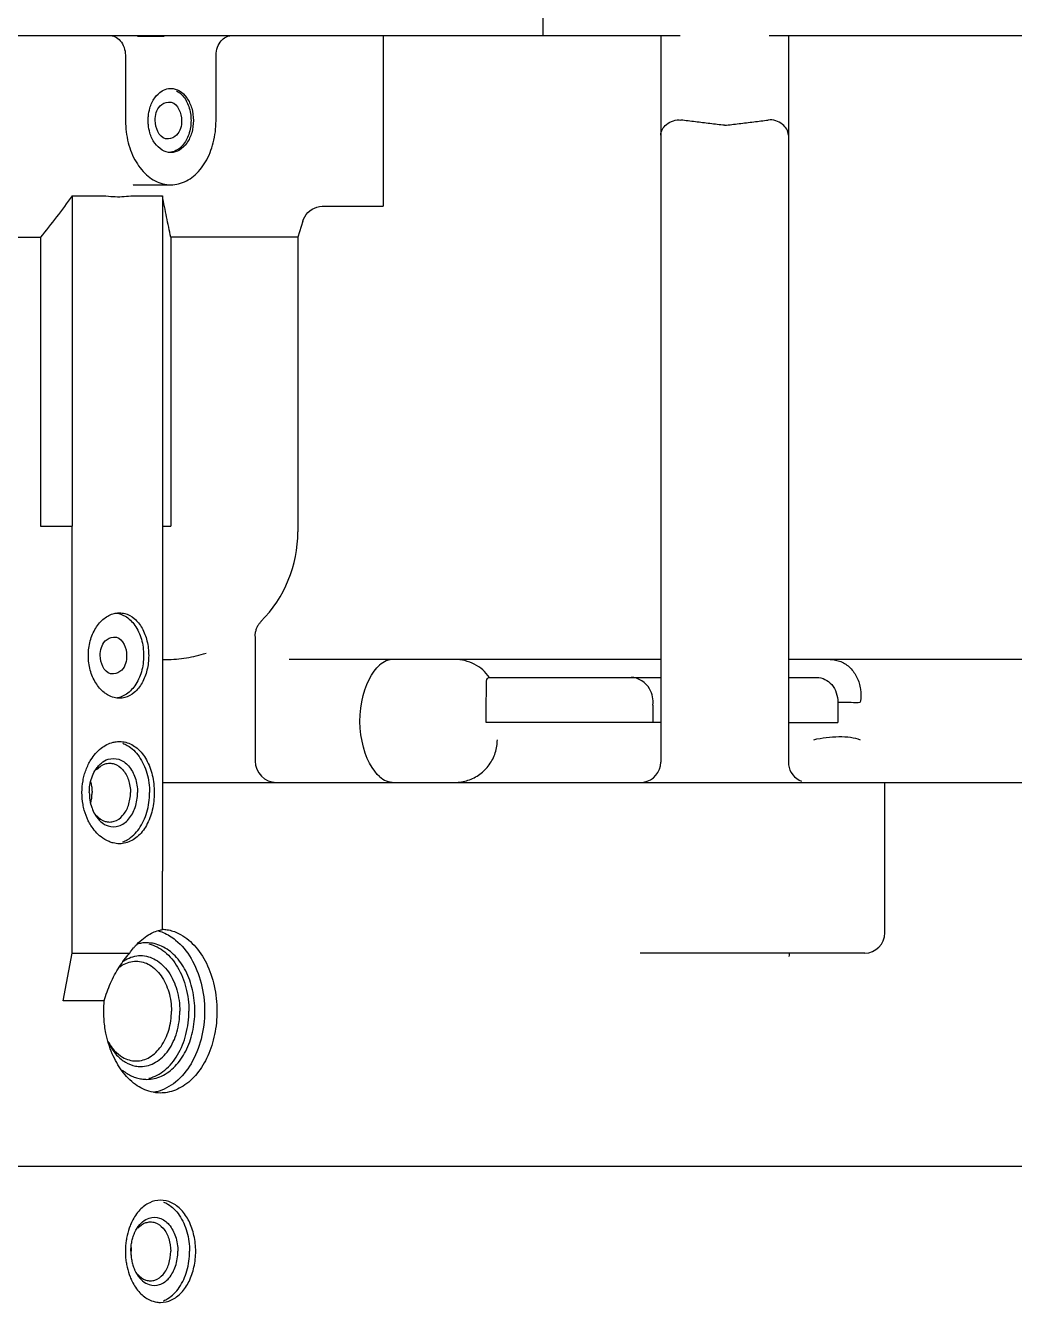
# Model space of a CAD drawing. Extents: x -18489 to 195597, y -1599 to 112111.
# Drawn here: x -16396.85 to -16367.42, y 8144.76 to 8182.74 of the extents above; entities that cross this region are included whole.
import ezdxf

# ---------------------------------------------------------------- set-up
doc = ezdxf.new("R2010")
doc.units = 0
doc.header["$LTSCALE"] = 100
doc.layers.add('188K-SM-03-F10-MECH-EQ-Y2257103$0$Micron CUP L10 CDA EQU$0$M-EQPM-AD', color=5, linetype='Continuous')

# ---------------------------------------------------------------- blocks, each defined once
blk = doc.blocks.new('188K-SM-03-F10-MECH-EQ-Y2257103$0$Micron CUP L10 CDA EQU$0$XCM7Q30CDA-200K$0$xCUP-L40-M03-HVAC-EQ$0$xCUP-L40-M03-HVAC-EQ$0$XCUP-L40-HVAC-EQ$0$C700')
for p, q in [((-558.58, -170.18), (536.79, -170.18)), ((-132.79, -219.44), (-120.54, -219.44)), ((-120.54, -219.44), (-123.25, -233.66)), ((-359.08, -233.66), (-292.27, -233.66)), ((-336.67, -233.54), (-336.68, -233.55)), ((-336.64, -232.6), (-336.64, -232.6)), ((-123.25, -233.66), (-140.38, -233.66)), ((-123.25, -233.66), (-123.22, -250.64)), ((-365.08, -239.65), (-365.08, -284.43)), ((-150.11, -240.65), (-150.11, -243.87)), ((-149.41, -240.51), (-149.6, -240.55)), ((-150.11, -245.37), (-150.13, -247.98)), ((-150.11, -243.87), (-150.11, -245.37)), ((-123.22, -250.64), (-123.25, -360.6)), ((-150.11, -458.92), (-150.11, -258.01)), ((-129.16, -276.74), (-129.29, -276.38)), ((-129.07, -276.98), (-129.16, -276.74)), ((-270.15, -284.43), (-454.29, -284.43)), ((-150.11, -284.43), (-270.15, -284.43)), ((-214.71, -286.13), (-214.71, -286.14)), ((-214.71, -286.14), (-214.05, -286.8)), ((-129.16, -286.03), (-129.29, -286.39)), ((-129.07, -285.79), (-129.16, -286.03)), ((-336.37, -506.58), (-336.37, -289.69)), ((-298.39, -506.58), (-298.39, -290.43)), ((-177.72, -327.82), (-177.72, -290.78)), ((-336.37, -302.27), (-351.09, -302.27)), ((-351.09, -308.3), (-351.09, -302.27)), ((-298.39, -302.27), (-246.46, -302.27)), ((-296.1, -302.27), (-296.1, -307.43)), ((-246.46, -302.27), (-246.46, -308.3)), ((-336.37, -315.65), (-344.86, -315.65)), ((-247.44, -315.65), (-298.39, -315.65)), ((-213.93, -318.48), (-214.71, -319.29)), ((-440.9, -320.99), (-336.42, -320.99)), ((-298.34, -320.99), (-187.79, -320.99)), ((-150.11, -320.99), (-151.24, -320.99)), ((-179.54, -332.37), (-179.53, -332.36)), ((-190.41, -446.56), (-190.41, -358.98)), ((-150.11, -360.6), (-152.62, -360.6)), ((-152.62, -446.56), (-152.62, -360.6)), ((-113.86, -360.6), (-123.25, -360.6)), ((-123.25, -458.92), (-123.25, -360.6)), ((-113.86, -446.56), (-113.86, -360.6)), ((-191.88, -451.33), (-190.41, -446.56)), ((-190.41, -446.56), (-152.62, -446.56)), ((-27.47, -446.56), (-113.86, -446.56)), ((-197.95, -455.81), (-215.8, -455.81)), ((-215.8, -506.58), (-215.8, -455.81)), ((-142.62, -458.92), (-150.11, -458.92)), ((-123.25, -458.92), (-131.83, -458.92)), ((-141.37, -462.15), (-152.6, -462.15)), ((-141.34, -462.15), (-141.35, -462.15)), ((-166.06, -481.19), (-166.06, -500.16)), ((-139.13, -500.16), (-139.13, -481.19)), ((-330.62, -506.58), (-642.84, -506.58)), ((310.72, -506.58), (-304.15, -506.58)), ((-263.41, -506.58), (-263.41, -538.32))]:
    blk.add_line(p, q)
for points in [[(-336.64, -232.6), (-336.67, -233.07), (-336.71, -233.39), (-336.72, -233.42)], [(-214.05, -286.8), (-213.28, -287.74), (-212.51, -288.85), (-211.77, -290.13), (-211.08, -291.56), (-210.46, -293.15), (-209.93, -294.86), (-209.5, -296.68), (-209.18, -298.59), (-208.97, -300.55), (-208.9, -302.54), (-208.95, -304.53), (-209.13, -306.51), (-209.43, -308.42), (-209.85, -310.25), (-210.36, -311.97), (-210.96, -313.58), (-211.64, -315.04), (-212.37, -316.35), (-213.14, -317.5), (-213.93, -318.48)], [(-177.72, -327.92), (-177.72, -328.02), (-177.73, -328.29), (-177.75, -328.57), (-177.79, -328.84), (-177.83, -329.11), (-177.89, -329.38), (-177.96, -329.64), (-178.04, -329.9), (-178.12, -330.15), (-178.22, -330.39), (-178.32, -330.62), (-178.43, -330.84), (-178.55, -331.05), (-178.66, -331.25), (-178.78, -331.44), (-178.91, -331.61), (-179.03, -331.78), (-179.15, -331.93), (-179.27, -332.07), (-179.38, -332.2), (-179.48, -332.3), (-179.53, -332.35)], [(-191.88, -451.33), (-192.1, -451.91), (-192.45, -452.62), (-192.89, -453.29), (-193.4, -453.89), (-193.99, -454.42), (-194.64, -454.88), (-195.35, -455.25), (-196.09, -455.53), (-196.86, -455.71), (-197.65, -455.8), (-197.95, -455.81)]]:
    blk.add_lwpolyline(points)
for centre, radius, start, end in [((-359.08, -239.65), 6, 90, 180), ((-342.37, -290.43), 6, 7.0566, 70), ((-292.39, -290.43), 6, 99.0029, 180), ((-219.04, -290.78), 6.35, 47.0518, 90), ((-184.07, -290.78), 6.35, 0, 89.9964), ((-219.04, -314.65), 6.35, 270, 312.9907), ((-152.43, -358.98), 37.98, 135.3369, 180)]:
    blk.add_arc(centre, radius, start, end)
for points, knots in [([(-149.55, -129.74), (-150.66, -129.74), (-153, -130.3), (-155.97, -132.61), (-158.25, -136.05), (-159.69, -140.29), (-160.02, -143.37), (-160.02, -144.95)], [0, 0, 0, 0, 3.31966, 6.950566, 11.035151, 15.527833, 20.25515, 20.25515, 20.25515, 20.25515]), ([(-150.42, -130.27), (-150.87, -130.44), (-152.73, -131.35), (-155.51, -134.23), (-157.68, -139.19), (-158.18, -142.99), (-158.18, -144.95)], [0, 0, 0, 0, 1.43582, 6.169058, 11.599738, 17.473815, 17.473815, 17.473815, 17.473815]), ([(-141.08, -136.01), (-141.69, -134.79), (-143.13, -132.61), (-145.82, -130.53), (-147.72, -129.94), (-148.46, -129.82)], [0, 0, 0, 0, 4.084585, 7.715491, 9.959531, 9.959531, 9.959531, 9.959531]), ([(-144.2, -136.16), (-144.78, -135.67), (-146.35, -134.72), (-149.5, -134.73), (-152.43, -137), (-154.27, -140.61), (-154.7, -143.46), (-154.7, -144.95)], [0, 0, 0, 0, 2.244112, 5.355432, 8.776454, 12.807486, 17.267831, 17.267831, 17.267831, 17.267831]), ([(-146.54, -136.2), (-147, -136.2), (-148.45, -136.41), (-150.62, -138.09), (-152.21, -141.2), (-152.57, -143.66), (-152.57, -144.95)], [0, 0, 0, 0, 1.357534, 4.308166, 7.78493, 11.631978, 11.631978, 11.631978, 11.631978]), ([(-141.04, -141.91), (-141.14, -141.45), (-141.31, -140.81), (-141.53, -140.18), (-141.6, -140.01)], [0, 0, 0, 0, 1.420819, 1.984118, 1.984118, 1.984118, 1.984118]), ([(-139.31, -141.76), (-139.39, -141.25), (-139.67, -139.75), (-140.11, -138.28), (-140.49, -137.34)], [0, 0, 0, 0, 1.54091, 4.583526, 4.583526, 4.583526, 4.583526]), ([(-160.02, -144.95), (-160.02, -146.52), (-159.69, -149.61), (-158.25, -153.84), (-155.97, -157.28), (-153, -159.59), (-150.66, -160.15), (-149.55, -160.15)], [0, 0, 0, 0, 4.727317, 9.219999, 13.304583, 16.93549, 20.25515, 20.25515, 20.25515, 20.25515]), ([(-150.42, -159.62), (-150.87, -159.45), (-152.73, -158.54), (-155.51, -155.66), (-157.68, -150.7), (-158.18, -146.9), (-158.18, -144.95)], [0, 0, 0, 0, 1.43582, 6.169058, 11.599738, 17.473815, 17.473815, 17.473815, 17.473815]), ([(-144.2, -153.73), (-144.78, -154.22), (-146.35, -155.17), (-149.5, -155.16), (-152.43, -152.89), (-154.27, -149.29), (-154.7, -146.43), (-154.7, -144.95)], [0, 0, 0, 0, 2.244112, 5.355432, 8.776454, 12.807486, 17.267831, 17.267831, 17.267831, 17.267831]), ([(-146.54, -153.69), (-147, -153.69), (-148.45, -153.48), (-150.62, -151.8), (-152.21, -148.69), (-152.57, -146.23), (-152.57, -144.95)], [0, 0, 0, 0, 1.357534, 4.308166, 7.78493, 11.631978, 11.631978, 11.631978, 11.631978]), ([(-141.04, -147.98), (-141.14, -148.44), (-141.31, -149.08), (-141.53, -149.71), (-141.6, -149.88)], [0, 0, 0, 0, 1.420819, 1.984118, 1.984118, 1.984118, 1.984118]), ([(-140.49, -152.55), (-140.11, -151.61), (-139.67, -150.14), (-139.39, -148.64), (-139.31, -148.13)], [0, 0, 0, 0, 3.042616, 4.583526, 4.583526, 4.583526, 4.583526]), ([(-146.32, -159.41), (-145.22, -158.89), (-143.13, -157.28), (-141.69, -155.1), (-141.08, -153.88)], [0, 0, 0, 0, 3.630906, 7.715491, 7.715491, 7.715491, 7.715491]), ([(-166.33, -216.41), (-166.33, -214.07), (-165.88, -209.49), (-163.89, -203.11), (-160.72, -197.77), (-156.57, -193.89), (-152.58, -192.24), (-150.23, -192.04), (-149.55, -192.04)], [0, 0, 0, 0, 7.014846, 13.723668, 19.900582, 25.448703, 30.480275, 32.495264, 32.495264, 32.495264, 32.495264]), ([(-162.65, -216.41), (-162.65, -213.61), (-161.99, -208.15), (-159.09, -200.79), (-154.54, -195.14), (-150.17, -192.76), (-147.79, -192.27), (-147.48, -192.22)], [0, 0, 0, 0, 8.400631, 16.318618, 23.433928, 29.759765, 30.711026, 30.711026, 30.711026, 30.711026]), ([(-149.55, -192.04), (-148.6, -192.05), (-145.94, -192.37), (-143.48, -193.58), (-142.1, -194.57)], [0, 0, 0, 0, 2.861693, 7.962382, 7.962382, 7.962382, 7.962382]), ([(-145.42, -196.1), (-146.93, -196.1), (-150.12, -196.85), (-154.2, -199.93), (-157.34, -204.52), (-159.33, -210.18), (-159.78, -214.31), (-159.78, -216.41)], [0, 0, 0, 0, 4.548065, 9.482867, 14.986156, 21.004471, 27.320125, 27.320125, 27.320125, 27.320125]), ([(-146.11, -196.41), (-147.82, -196.83), (-151.23, -198.69), (-155.01, -203.4), (-157.43, -209.53), (-157.98, -214.08), (-157.98, -216.41)], [0, 0, 0, 0, 5.271531, 11.200956, 17.799279, 24.799805, 24.799805, 24.799805, 24.799805]), ([(-139.58, -197.85), (-140.03, -197.57), (-140.95, -197.07), (-141.93, -196.7), (-142.42, -196.55)], [0, 0, 0, 0, 1.591891, 3.138336, 3.138336, 3.138336, 3.138336]), ([(-142.11, -200.06), (-142.6, -199.96), (-144.66, -199.76), (-148.49, -200.91), (-152.29, -204.76), (-154.73, -210.16), (-155.29, -214.29), (-155.29, -216.41)], [0, 0, 0, 0, 1.520957, 6.159853, 11.368399, 17.289726, 23.667163, 23.667163, 23.667163, 23.667163]), ([(-138.11, -198.58), (-136.94, -200.16), (-134.92, -203.79), (-133.51, -208.44), (-133.04, -211.26), (-132.95, -211.97)], [0, 0, 0, 0, 5.926866, 12.315494, 14.485096, 14.485096, 14.485096, 14.485096]), ([(-142.28, -201.56), (-143.67, -201.56), (-146.66, -202.46), (-150.08, -205.93), (-152.28, -210.79), (-152.78, -214.5), (-152.78, -216.41)], [0, 0, 0, 0, 4.175006, 8.862698, 14.191892, 19.931586, 19.931586, 19.931586, 19.931586]), ([(-135.88, -204.63), (-136.57, -203.88), (-138.44, -202.3), (-140.89, -201.56), (-142.28, -201.56)], [0, 0, 0, 0, 3.065518, 7.240525, 7.240525, 7.240525, 7.240525]), ([(-133.94, -207.37), (-134.22, -206.87), (-134.81, -205.91), (-135.51, -205.03), (-135.88, -204.63)], [0, 0, 0, 0, 1.718769, 3.364389, 3.364389, 3.364389, 3.364389]), ([(-151.52, -240.61), (-152.69, -240.41), (-155.69, -239.42), (-159.93, -236.07), (-163.54, -230.57), (-165.82, -223.83), (-166.33, -218.92), (-166.33, -216.41)], [0, 0, 0, 0, 3.541232, 9.335855, 15.84693, 22.997872, 30.515726, 30.515726, 30.515726, 30.515726]), ([(-150.35, -239.77), (-151.67, -239.2), (-154.96, -237.16), (-159.09, -232.03), (-161.99, -224.68), (-162.65, -219.21), (-162.65, -216.41)], [0, 0, 0, 0, 4.312236, 11.427546, 19.345533, 27.746164, 27.746164, 27.746164, 27.746164]), ([(-159.78, -216.41), (-159.78, -218.52), (-159.33, -222.65), (-157.34, -228.31), (-154.2, -232.9), (-150.12, -235.97), (-146.93, -236.72), (-145.42, -236.72)], [0, 0, 0, 0, 6.315654, 12.333969, 17.837258, 22.77206, 27.320125, 27.320125, 27.320125, 27.320125]), ([(-146.11, -236.42), (-147.82, -235.99), (-151.23, -234.14), (-155.01, -229.43), (-157.43, -223.3), (-157.98, -218.75), (-157.98, -216.41)], [0, 0, 0, 0, 5.271531, 11.200956, 17.799279, 24.799805, 24.799805, 24.799805, 24.799805]), ([(-143.62, -232.92), (-145.17, -232.92), (-148.49, -231.91), (-152.29, -228.07), (-154.73, -222.66), (-155.29, -218.54), (-155.29, -216.41)], [0, 0, 0, 0, 4.638896, 9.847442, 15.768769, 22.146206, 22.146206, 22.146206, 22.146206]), ([(-142.28, -231.27), (-143.67, -231.27), (-146.66, -230.36), (-150.08, -226.9), (-152.28, -222.04), (-152.78, -218.33), (-152.78, -216.41)], [0, 0, 0, 0, 4.175006, 8.862698, 14.191892, 19.931586, 19.931586, 19.931586, 19.931586]), ([(-132.79, -219.44), (-133.29, -221.24), (-134.55, -224.72), (-137.11, -229.5), (-139.24, -232.36), (-140.38, -233.66)], [0, 0, 0, 0, 5.590973, 11.045485, 16.230835, 16.230835, 16.230835, 16.230835]), ([(-137.2, -229.42), (-137.53, -229.68), (-139.04, -230.7), (-140.89, -231.27), (-142.28, -231.27)], [0, 0, 0, 0, 1.279806, 5.454813, 5.454813, 5.454813, 5.454813]), ([(-141.54, -235.19), (-141.73, -235.42), (-143.03, -236.92), (-145.5, -239.06), (-148.22, -240.22), (-149.41, -240.51)], [0, 0, 0, 0, 0.9193, 5.945371, 9.638302, 9.638302, 9.638302, 9.638302]), ([(-150.13, -247.98), (-150.13, -248.43), (-150.14, -250.29), (-150.13, -253.63), (-150.11, -256.52), (-150.11, -258.01)], [0, 0, 0, 0, 1.350378, 5.565257, 10.02212, 10.02212, 10.02212, 10.02212]), ([(-147.67, -281.38), (-147.67, -279.64), (-147.29, -276.25), (-145.62, -271.67), (-142.93, -268.11), (-139.88, -266.41), (-137.96, -266.18), (-137.34, -266.18)], [0, 0, 0, 0, 5.230249, 10.127447, 14.481438, 18.346326, 20.213105, 20.213105, 20.213105, 20.213105]), ([(-138.33, -266.7), (-138.79, -266.88), (-140.69, -267.78), (-143.54, -270.65), (-145.78, -275.62), (-146.29, -279.43), (-146.29, -281.38)], [0, 0, 0, 0, 1.467455, 6.267331, 11.724061, 17.601115, 17.601115, 17.601115, 17.601115]), ([(-137.34, -266.18), (-136.71, -266.18), (-135.64, -266.31), (-134.62, -266.65), (-134.22, -266.81)], [0, 0, 0, 0, 1.891864, 3.190424, 3.190424, 3.190424, 3.190424]), ([(-134.22, -266.81), (-133.38, -267.16), (-131.27, -268.44), (-129.3, -270.75), (-128.3, -272.54), (-128.06, -273.02)], [0, 0, 0, 0, 2.751523, 7.288788, 8.9091, 8.9091, 8.9091, 8.9091]), ([(-131.94, -272.6), (-132.53, -272.11), (-134.15, -271.16), (-137.36, -271.16), (-140.38, -273.42), (-142.28, -277.03), (-142.72, -279.9), (-142.72, -281.38)], [0, 0, 0, 0, 2.289923, 5.485764, 8.969458, 13.026112, 17.489416, 17.489416, 17.489416, 17.489416]), ([(-134.41, -272.64), (-134.87, -272.64), (-136.35, -272.85), (-138.58, -274.51), (-140.22, -277.63), (-140.6, -280.1), (-140.6, -281.38)], [0, 0, 0, 0, 1.393796, 4.398482, 7.897346, 11.746945, 11.746945, 11.746945, 11.746945]), ([(-130.28, -274.47), (-130.52, -274.11), (-131.03, -273.44), (-131.63, -272.85), (-131.94, -272.6)], [0, 0, 0, 0, 1.290256, 2.510957, 2.510957, 2.510957, 2.510957]), ([(-128.06, -273.02), (-127.56, -274.04), (-126.96, -275.64), (-126.58, -277.29), (-126.48, -277.85)], [0, 0, 0, 0, 3.383754, 5.089323, 5.089323, 5.089323, 5.089323]), ([(-237.1, -284.43), (-238.43, -284.43), (-241.1, -284.86), (-244.7, -286.7), (-247.54, -289.56), (-249.36, -293.15), (-249.78, -295.81), (-249.78, -297.13)], [0, 0, 0, 0, 3.985302, 7.964525, 11.934093, 15.89498, 19.852295, 19.852295, 19.852295, 19.852295]), ([(-137.34, -296.59), (-137.96, -296.59), (-139.88, -296.36), (-142.93, -294.66), (-145.62, -291.1), (-147.29, -286.52), (-147.67, -283.13), (-147.67, -281.38)], [0, 0, 0, 0, 1.866742, 5.731416, 10.085621, 14.983228, 20.213079, 20.213079, 20.213079, 20.213079]), ([(-138.33, -296.06), (-138.79, -295.89), (-140.69, -294.99), (-143.54, -292.12), (-145.78, -287.15), (-146.29, -283.34), (-146.29, -281.38)], [0, 0, 0, 0, 1.467455, 6.267331, 11.724061, 17.601115, 17.601115, 17.601115, 17.601115]), ([(-131.94, -290.17), (-132.53, -290.66), (-134.15, -291.61), (-137.36, -291.61), (-140.38, -289.35), (-142.28, -285.74), (-142.72, -282.87), (-142.72, -281.38)], [0, 0, 0, 0, 2.289923, 5.485764, 8.969458, 13.026112, 17.489416, 17.489416, 17.489416, 17.489416]), ([(-134.41, -290.13), (-134.87, -290.13), (-136.35, -289.92), (-138.58, -288.25), (-140.22, -285.14), (-140.6, -282.67), (-140.6, -281.38)], [0, 0, 0, 0, 1.393796, 4.398482, 7.897346, 11.746945, 11.746945, 11.746945, 11.746945]), ([(-130.28, -288.3), (-130.52, -288.66), (-131.03, -289.33), (-131.63, -289.91), (-131.94, -290.17)], [0, 0, 0, 0, 1.290256, 2.510957, 2.510957, 2.510957, 2.510957]), ([(-126.48, -284.92), (-126.58, -285.48), (-126.83, -286.59), (-127.18, -287.67), (-127.38, -288.2)], [0, 0, 0, 0, 1.705583, 3.405833, 3.405833, 3.405833, 3.405833]), ([(-128.06, -289.74), (-128.3, -290.23), (-129.3, -292.02), (-131.54, -294.66), (-134.54, -296.25), (-136.29, -296.53), (-136.7, -296.56)], [0, 0, 0, 0, 1.620132, 6.157234, 10.186735, 11.449615, 11.449615, 11.449615, 11.449615]), ([(-343.97, -297.13), (-345.18, -297.42), (-347.66, -297.83), (-351.32, -298.11), (-354.73, -297.95), (-356.85, -297.48), (-357.78, -297.13)], [0, 0, 0, 0, 3.74989, 7.511407, 10.986845, 13.96661, 13.96661, 13.96661, 13.96661]), ([(-296.07, -307.43), (-296.25, -309.05), (-295.57, -313.01), (-291.78, -315.65), (-289.63, -315.65)], [0, 0, 0, 0, 4.890798, 11.338067, 11.338067, 11.338067, 11.338067]), ([(-348.8, -320.99), (-349.89, -320.99), (-352.11, -320.54), (-354.94, -318.6), (-356.99, -315.68), (-358.03, -312.11), (-358, -309.56), (-357.78, -308.3)], [0, 0, 0, 0, 3.259181, 6.58763, 10.073618, 13.744045, 17.579806, 17.579806, 17.579806, 17.579806]), ([(-351.09, -308.3), (-352.41, -308.3), (-354.63, -308.28), (-356.88, -308.15), (-357.78, -308.3)], [0, 0, 0, 0, 3.961009, 6.686744, 6.686744, 6.686744, 6.686744]), ([(-344.86, -315.65), (-346.49, -315.65), (-349.13, -314.28), (-350.78, -311.13), (-351.09, -309.24), (-351.09, -308.3)], [0, 0, 0, 0, 4.894046, 7.698558, 10.512372, 10.512372, 10.512372, 10.512372]), ([(-246.46, -308.3), (-246.46, -309.67), (-246.79, -311.54), (-246.32, -315.65), (-247.44, -315.65)], [0, 0, 0, 0, 4.119483, 7.468231, 7.468231, 7.468231, 7.468231]), ([(-146.02, -322.16), (-146.02, -320.7), (-145.7, -317.87), (-144.29, -314.04), (-142.02, -311.08), (-139.46, -309.66), (-137.86, -309.47), (-137.34, -309.47)], [0, 0, 0, 0, 4.367338, 8.460522, 12.106482, 15.344156, 16.904695, 16.904695, 16.904695, 16.904695]), ([(-144.52, -322.16), (-144.52, -320.52), (-144.09, -317.35), (-142.22, -313.2), (-139.55, -310.51), (-137.5, -309.73), (-136.71, -309.58)], [0, 0, 0, 0, 4.905721, 9.460588, 13.467162, 15.893173, 15.893173, 15.893173, 15.893173]), ([(-137.34, -309.47), (-136.81, -309.47), (-135.54, -309.62), (-134.36, -310.13), (-133.73, -310.51)], [0, 0, 0, 0, 1.578032, 3.786262, 3.786262, 3.786262, 3.786262]), ([(-133.73, -310.51), (-133.4, -310.7), (-132.04, -311.64), (-130.04, -314.01), (-128.44, -317.84), (-128.07, -320.7), (-128.07, -322.16)], [0, 0, 0, 0, 1.160783, 4.933978, 9.093032, 13.469156, 13.469156, 13.469156, 13.469156]), ([(-247.44, -315.65), (-246.86, -316.47), (-245.49, -317.98), (-242.98, -319.68), (-240.13, -320.75), (-238.1, -320.99), (-237.1, -320.99)], [0, 0, 0, 0, 3.009147, 6.021967, 9.039043, 12.061246, 12.061246, 12.061246, 12.061246]), ([(-139.47, -322.16), (-139.47, -320.63), (-138.88, -317.88), (-136.43, -316.75), (-135.54, -316.68)], [0, 0, 0, 0, 4.592195, 7.298767, 7.298767, 7.298767, 7.298767]), ([(-135.54, -316.68), (-135.25, -316.65), (-132.81, -316.81), (-131.61, -320.08), (-131.61, -322.16)], [0, 0, 0, 0, 0.871204, 7.094359, 7.094359, 7.094359, 7.094359]), ([(-151.24, -320.99), (-153.25, -320.99), (-157.26, -321.3), (-161.18, -322.24), (-163.08, -322.85)], [0, 0, 0, 0, 6.023966, 12.02229, 12.02229, 12.02229, 12.02229]), ([(-137.34, -334.85), (-137.86, -334.85), (-139.46, -334.66), (-142.02, -333.24), (-144.29, -330.27), (-145.7, -326.45), (-146.02, -323.61), (-146.02, -322.16)], [0, 0, 0, 0, 1.560484, 4.798049, 8.443735, 12.537049, 16.904686, 16.904686, 16.904686, 16.904686]), ([(-138.98, -333.89), (-140.13, -333.22), (-142.22, -331.12), (-144.09, -326.97), (-144.52, -323.79), (-144.52, -322.16)], [0, 0, 0, 0, 4.006574, 8.561441, 13.467162, 13.467162, 13.467162, 13.467162]), ([(-135.55, -327.64), (-135.84, -327.66), (-138.27, -327.51), (-139.47, -324.23), (-139.47, -322.16)], [0, 0, 0, 0, 0.871204, 7.094359, 7.094359, 7.094359, 7.094359]), ([(-128.07, -322.16), (-128.07, -323.62), (-128.44, -326.48), (-130.04, -330.31), (-132.51, -333.24), (-135, -334.57), (-136.46, -334.8), (-136.81, -334.83)], [0, 0, 0, 0, 4.375823, 8.534738, 12.308213, 15.660592, 16.713551, 16.713551, 16.713551, 16.713551]), ([(-131.61, -322.16), (-131.61, -323.69), (-132.2, -326.43), (-134.65, -327.57), (-135.55, -327.64)], [0, 0, 0, 0, 4.592195, 7.298767, 7.298767, 7.298767, 7.298767]), ([(-152.62, -446.56), (-152.19, -448.57), (-151.33, -452.68), (-150.52, -456.81), (-150.11, -458.92)], [0, 0, 0, 0, 6.160226, 12.615173, 12.615173, 12.615173, 12.615173]), ([(-123.25, -458.92), (-121.71, -456.79), (-118.64, -452.63), (-115.46, -448.55), (-113.86, -446.56)], [0, 0, 0, 0, 7.874, 15.525049, 15.525049, 15.525049, 15.525049]), ([(-131.83, -458.92), (-132.81, -458.92), (-134.67, -458.71), (-138.28, -458.53), (-140.89, -458.92), (-142.62, -458.92)], [0, 0, 0, 0, 2.943203, 5.603486, 10.802304, 10.802304, 10.802304, 10.802304]), ([(-152.6, -462.16), (-153.38, -462.16), (-155.82, -462.45), (-159.73, -464.58), (-163.28, -468.99), (-165.55, -474.74), (-166.06, -479.01), (-166.06, -481.19)], [0, 0, 0, 0, 2.354979, 7.29704, 12.855876, 19.041803, 25.604796, 25.604796, 25.604796, 25.604796]), ([(-139.13, -481.19), (-139.13, -479.01), (-139.65, -474.74), (-141.91, -468.99), (-145.47, -464.58), (-149.37, -462.45), (-151.81, -462.16), (-152.6, -462.16)], [0, 0, 0, 0, 6.562993, 12.74892, 18.307756, 23.249817, 25.604796, 25.604796, 25.604796, 25.604796]), ([(-159.33, -481.29), (-159.33, -480.07), (-159.01, -477.69), (-157.6, -474.57), (-155.4, -472.35), (-153.49, -471.77), (-152.6, -471.77)], [0, 0, 0, 0, 3.679291, 7.095441, 10.100371, 12.776657, 12.776657, 12.776657, 12.776657]), ([(-158.62, -481.29), (-158.62, -479.9), (-158.21, -477.21), (-156.43, -473.83), (-154.14, -472.13), (-152.73, -471.85), (-152.4, -471.81)], [0, 0, 0, 0, 4.184347, 7.98746, 11.253423, 12.261659, 12.261659, 12.261659, 12.261659]), ([(-336.37, -476.97), (-336.37, -478.17), (-334.69, -480.72), (-331.86, -481.62), (-330.38, -481.43)], [0, 0, 0, 0, 3.578044, 8.049546, 8.049546, 8.049546, 8.049546]), ([(-298.39, -476.97), (-298.39, -478.17), (-300.08, -480.72), (-302.91, -481.62), (-304.39, -481.43)], [0, 0, 0, 0, 3.578043, 8.049546, 8.049546, 8.049546, 8.049546]), ([(-155.82, -481.29), (-155.82, -479.76), (-155.23, -477.02), (-152.78, -475.88), (-151.88, -475.81)], [0, 0, 0, 0, 4.592195, 7.298767, 7.298767, 7.298767, 7.298767]), ([(-151.88, -475.81), (-151.59, -475.79), (-149.16, -475.94), (-147.96, -479.22), (-147.96, -481.29)], [0, 0, 0, 0, 0.871204, 7.094359, 7.094359, 7.094359, 7.094359]), ([(-317.38, -479.86), (-318.83, -480.02), (-321.72, -480.36), (-326.05, -480.88), (-328.94, -481.24), (-330.38, -481.43)], [0, 0, 0, 0, 4.35709, 8.748895, 13.088495, 13.088495, 13.088495, 13.088495]), ([(-317.38, -479.86), (-315.94, -480.02), (-313.04, -480.36), (-308.71, -480.88), (-305.82, -481.24), (-304.39, -481.43)], [0, 0, 0, 0, 4.357091, 8.748895, 13.088495, 13.088495, 13.088495, 13.088495]), ([(-152.6, -490.82), (-153.49, -490.82), (-155.4, -490.24), (-157.6, -488.02), (-159.01, -484.9), (-159.33, -482.52), (-159.33, -481.29)], [0, 0, 0, 0, 2.676286, 5.681216, 9.097367, 12.776657, 12.776657, 12.776657, 12.776657]), ([(-154.34, -490.16), (-155, -489.8), (-156.57, -488.46), (-158.21, -485.37), (-158.62, -482.69), (-158.62, -481.29)], [0, 0, 0, 0, 2.250549, 6.053662, 10.238009, 10.238009, 10.238009, 10.238009]), ([(-151.9, -486.78), (-152.18, -486.8), (-154.62, -486.65), (-155.82, -483.37), (-155.82, -481.29)], [0, 0, 0, 0, 0.871204, 7.094359, 7.094359, 7.094359, 7.094359]), ([(-147.96, -481.29), (-147.96, -482.83), (-148.55, -485.57), (-151, -486.7), (-151.9, -486.78)], [0, 0, 0, 0, 4.592195, 7.298767, 7.298767, 7.298767, 7.298767]), ([(-147.84, -488.03), (-148.41, -488.84), (-149.63, -490.07), (-151.24, -490.66), (-151.89, -490.76)], [0, 0, 0, 0, 3.00493, 4.994408, 4.994408, 4.994408, 4.994408]), ([(-134.68, -506.54), (-135.94, -506.53), (-138.57, -504.57), (-139.13, -501.69), (-139.13, -500.16)], [0, 0, 0, 0, 3.758699, 8.348716, 8.348716, 8.348716, 8.348716]), ([(-166.35, -502.52), (-166.55, -503.26), (-167.33, -505.02), (-169.05, -506.38), (-170.19, -506.52)], [0, 0, 0, 0, 2.288063, 5.743963, 5.743963, 5.743963, 5.743963]), ([(-142.68, -506.42), (-144, -506.4), (-146.65, -506.37), (-149.29, -506.35), (-150.61, -506.34)], [0, 0, 0, 0, 3.978351, 7.934867, 7.934867, 7.934867, 7.934867])]:
    blk.add_open_spline(points, degree=3, knots=knots)
for points, start_tangent, end_tangent in [([(-148.46, -129.82), (-149.55, -129.74)], (-0.988286, 0.152616), (-1, 0)), ([(-145.2, -136.41), (-146.54, -136.2)], (-0.952416, 0.304802), (-1, 0)), ([(-142.78, -138.1), (-145.2, -136.41)], (-0.654847, 0.755761), (-0.952416, 0.304802)), ([(-143.35, -137.01), (-144.2, -136.16)], (-0.654847, 0.755761), (-0.763453, 0.645863)), ([(-140.49, -137.34), (-141.08, -136.01)], (-0.369878, 0.92908), (-0.447335, 0.894366)), ([(-141.93, -139.22), (-143.35, -137.01)], (-0.423896, 0.905711), (-0.654847, 0.755761)), ([(-141.77, -139.58), (-141.93, -139.22)], (-0.391514, 0.920172), (-0.423896, 0.905711)), ([(-141.6, -140.01), (-141.77, -139.58)], (-0.355506, 0.934674), (-0.391514, 0.920172)), ([(-140.8, -143.38), (-141.04, -141.91)], (-0.106948, 0.994265), (-0.211097, 0.977465)), ([(-140.79, -143.76), (-140.85, -144.95)], (-0.093263, -0.995641), (0, -1)), ([(-140.72, -144.95), (-140.8, -143.38)], (0, 1), (-0.106948, 0.994265)), ([(-139.14, -143.33), (-139.31, -141.76)], (-0.073389, 0.997303), (-0.145948, 0.989292)), ([(-139.08, -144.95), (-139.14, -143.33)], (0, 1), (-0.073389, 0.997303)), ([(-140.8, -146.51), (-141.04, -147.98)], (-0.106948, -0.994265), (-0.211097, -0.977465)), ([(-140.79, -146.13), (-140.85, -144.95)], (-0.093263, 0.995641), (0, 1)), ([(-140.72, -144.95), (-140.8, -146.51)], (0, -1), (-0.106948, -0.994265)), ([(-139.31, -148.13), (-139.08, -144.95)], (0.145948, 0.989292), (0, 1)), ([(-142.78, -151.79), (-145.2, -153.48)], (-0.654847, -0.755761), (-0.952416, -0.304802)), ([(-141.93, -150.67), (-143.35, -152.89)], (-0.423896, -0.905711), (-0.654847, -0.755761)), ([(-141.77, -150.31), (-141.93, -150.67)], (-0.391514, -0.920172), (-0.423896, -0.905711)), ([(-141.6, -149.88), (-141.77, -150.31)], (-0.355506, -0.934674), (-0.391514, -0.920172)), ([(-145.2, -153.48), (-146.54, -153.69)], (-0.952416, -0.304802), (-1, 0)), ([(-143.35, -152.89), (-144.2, -153.73)], (-0.654847, -0.755761), (-0.763453, -0.645863)), ([(-141.08, -153.88), (-140.49, -152.55)], (0.447335, 0.894366), (0.369878, 0.92908)), ([(-149.55, -160.15), (-146.32, -159.41)], (1, 0), (0.905306, 0.42476)), ([(-143.92, -196.22), (-145.42, -196.1)], (-0.988918, 0.148464), (-1, 0)), ([(-142.42, -196.55), (-143.92, -196.22)], (-0.957865, 0.287218), (-0.988918, 0.148464)), ([(-142.1, -194.57), (-138.11, -198.58)], (0.812247, -0.583313), (0.594617, -0.804009)), ([(-139.15, -201.17), (-142.11, -200.06)], (-0.865259, 0.501325), (-0.982525, 0.18613)), ([(-138.23, -198.83), (-139.58, -197.85)], (-0.773963, 0.633231), (-0.84629, 0.532722)), ([(-137.79, -202.11), (-139.15, -201.17)], (-0.775224, 0.631686), (-0.865259, 0.501325)), ([(-135.37, -204.74), (-137.79, -202.11)], (-0.57725, 0.816568), (-0.775224, 0.631686)), ([(-133.9, -207.28), (-135.37, -204.74)], (-0.425353, 0.905027), (-0.57725, 0.816568)), ([(-132.95, -211.97), (-132.65, -216.41)], (0.131483, -0.991318), (0, -1)), ([(-132.65, -216.41), (-132.79, -219.44)], (0, -1), (-0.089431, -0.995993)), ([(-139.15, -231.66), (-143.62, -232.92)], (-0.865259, -0.501325), (-1, 0)), ([(-138.32, -231.12), (-139.15, -231.66)], (-0.812515, -0.58294), (-0.865259, -0.501325)), ([(-140.38, -233.66), (-141.54, -235.19)], (-0.568976, -0.822354), (-0.637519, -0.770435)), ([(-145.42, -236.72), (-143.92, -236.61)], (1, 0), (0.988918, 0.148464)), ([(-143.92, -236.61), (-142.53, -236.31)], (0.988918, 0.148464), (0.960792, 0.277271)), ([(-150.11, -240.77), (-151.52, -240.61)], (-0.998759, 0.049798), (-0.985074, 0.172133)), ([(-148.71, -240.34), (-150.35, -239.77)], (-0.964434, 0.264324), (-0.92058, 0.390553)), ([(-149.6, -240.55), (-150.11, -240.65)], (-0.976681, -0.214697), (-0.986256, -0.165226)), ([(-133.03, -272.84), (-134.41, -272.64)], (-0.95429, 0.298881), (-1, 0)), ([(-130.54, -274.54), (-133.03, -272.84)], (-0.664988, 0.746854), (-0.95429, 0.298881)), ([(-129.29, -276.38), (-130.28, -274.47)], (-0.370048, 0.929013), (-0.550482, 0.834847)), ([(-128.36, -281.38), (-129.07, -276.98)], (0, 1), (-0.321188, 0.947015)), ([(-129.1, -280.08), (-129.17, -281.38)], (-0.106038, -0.994362), (0, -1)), ([(-128.89, -278.8), (-129.1, -280.08)], (-0.213409, -0.976963), (-0.106038, -0.994362)), ([(-128.75, -278.21), (-128.89, -278.8)], (-0.26515, -0.964207), (-0.213409, -0.976963)), ([(-126.48, -277.85), (-126.16, -281.38)], (0.178873, -0.983872), (0, -1)), ([(-129.1, -282.69), (-129.17, -281.38)], (-0.106038, 0.994362), (0, 1)), ([(-128.89, -283.97), (-129.1, -282.69)], (-0.213409, 0.976963), (-0.106038, 0.994362)), ([(-128.36, -281.38), (-129.07, -285.79)], (0, -1), (-0.321188, -0.947015)), ([(-128.75, -284.56), (-128.89, -283.97)], (-0.26515, 0.964207), (-0.213409, 0.976963)), ([(-126.16, -281.38), (-126.48, -284.92)], (0, -1), (-0.178889, -0.983869)), ([(-130.54, -288.23), (-133.03, -289.92)], (-0.664988, -0.746854), (-0.95429, -0.298881)), ([(-129.29, -286.39), (-130.28, -288.3)], (-0.370048, -0.929013), (-0.550482, -0.834847)), ([(-127.38, -288.2), (-128.06, -289.74)], (-0.354293, -0.935134), (-0.444431, -0.895813)), ([(-133.03, -289.92), (-134.41, -290.13)], (-0.95429, -0.298881), (-1, 0)), ([(-136.7, -296.56), (-137.34, -296.59)], (-0.996817, -0.079719), (-1, -0.000447)), ([(-136.43, -334.79), (-138.98, -333.89)], (-0.989504, 0.144504), (-0.865259, 0.501325)), ([(-136.81, -334.83), (-137.34, -334.85)], (-0.996816, -0.07974), (-1, -0.000374)), ([(-152.6, -471.77), (-150.02, -472.5)], (1, 0), (0.865259, -0.501325)), ([(-150.02, -472.5), (-147.84, -474.56)], (0.865259, -0.501325), (0.57725, -0.816568)), ([(-147.84, -474.56), (-146.38, -477.65)], (0.57725, -0.816568), (0.28076, -0.959778)), ([(-146.38, -477.65), (-145.92, -480.02)], (0.28076, -0.959778), (0.095142, -0.995464)), ([(-145.92, -480.02), (-145.86, -481.29)], (0.095142, -0.995464), (0, -1)), ([(-145.86, -481.29), (-145.92, -482.57)], (0, -1), (-0.095142, -0.995464)), ([(-146.38, -484.94), (-147.84, -488.03)], (-0.28076, -0.959778), (-0.57725, -0.816568)), ([(-145.92, -482.57), (-146.38, -484.94)], (-0.095142, -0.995464), (-0.28076, -0.959778)), ([(-151.89, -490.76), (-152.6, -490.82)], (-0.98846, -0.151483), (-1, 0)), ([(-166.06, -500.16), (-166.35, -502.52)], (0.000006, -1), (-0.260257, -0.965539))]:
    blk.add_spline(points, degree=3, dxfattribs=dict(start_tangent=start_tangent, end_tangent=end_tangent))
blk = doc.blocks.new('188K-SM-03-F10-MECH-EQ-Y2257103')
at = {"layer": '188K-SM-03-F10-MECH-EQ-Y2257103$0$Micron CUP L10 CDA EQU$0$M-EQPM-AD', "lineweight": 0, "ltscale": 0.1, "xscale": 0.1, "yscale": 0.1, "zscale": 0.1, "rotation": 179.9999999999998}
blk.add_blockref('188K-SM-03-F10-MECH-EQ-Y2257103$0$Micron CUP L10 CDA EQU$0$XCM7Q30CDA-200K$0$xCUP-L40-M03-HVAC-EQ$0$xCUP-L40-M03-HVAC-EQ$0$XCUP-L40-HVAC-EQ$0$C700', (-16407.789, 8131.79), dxfattribs=at)

msp = doc.modelspace()

# ---------------------------------------------------------------- block references
msp.add_blockref('188K-SM-03-F10-MECH-EQ-Y2257103', (0, 0))

doc.saveas('drawing.dxf')
